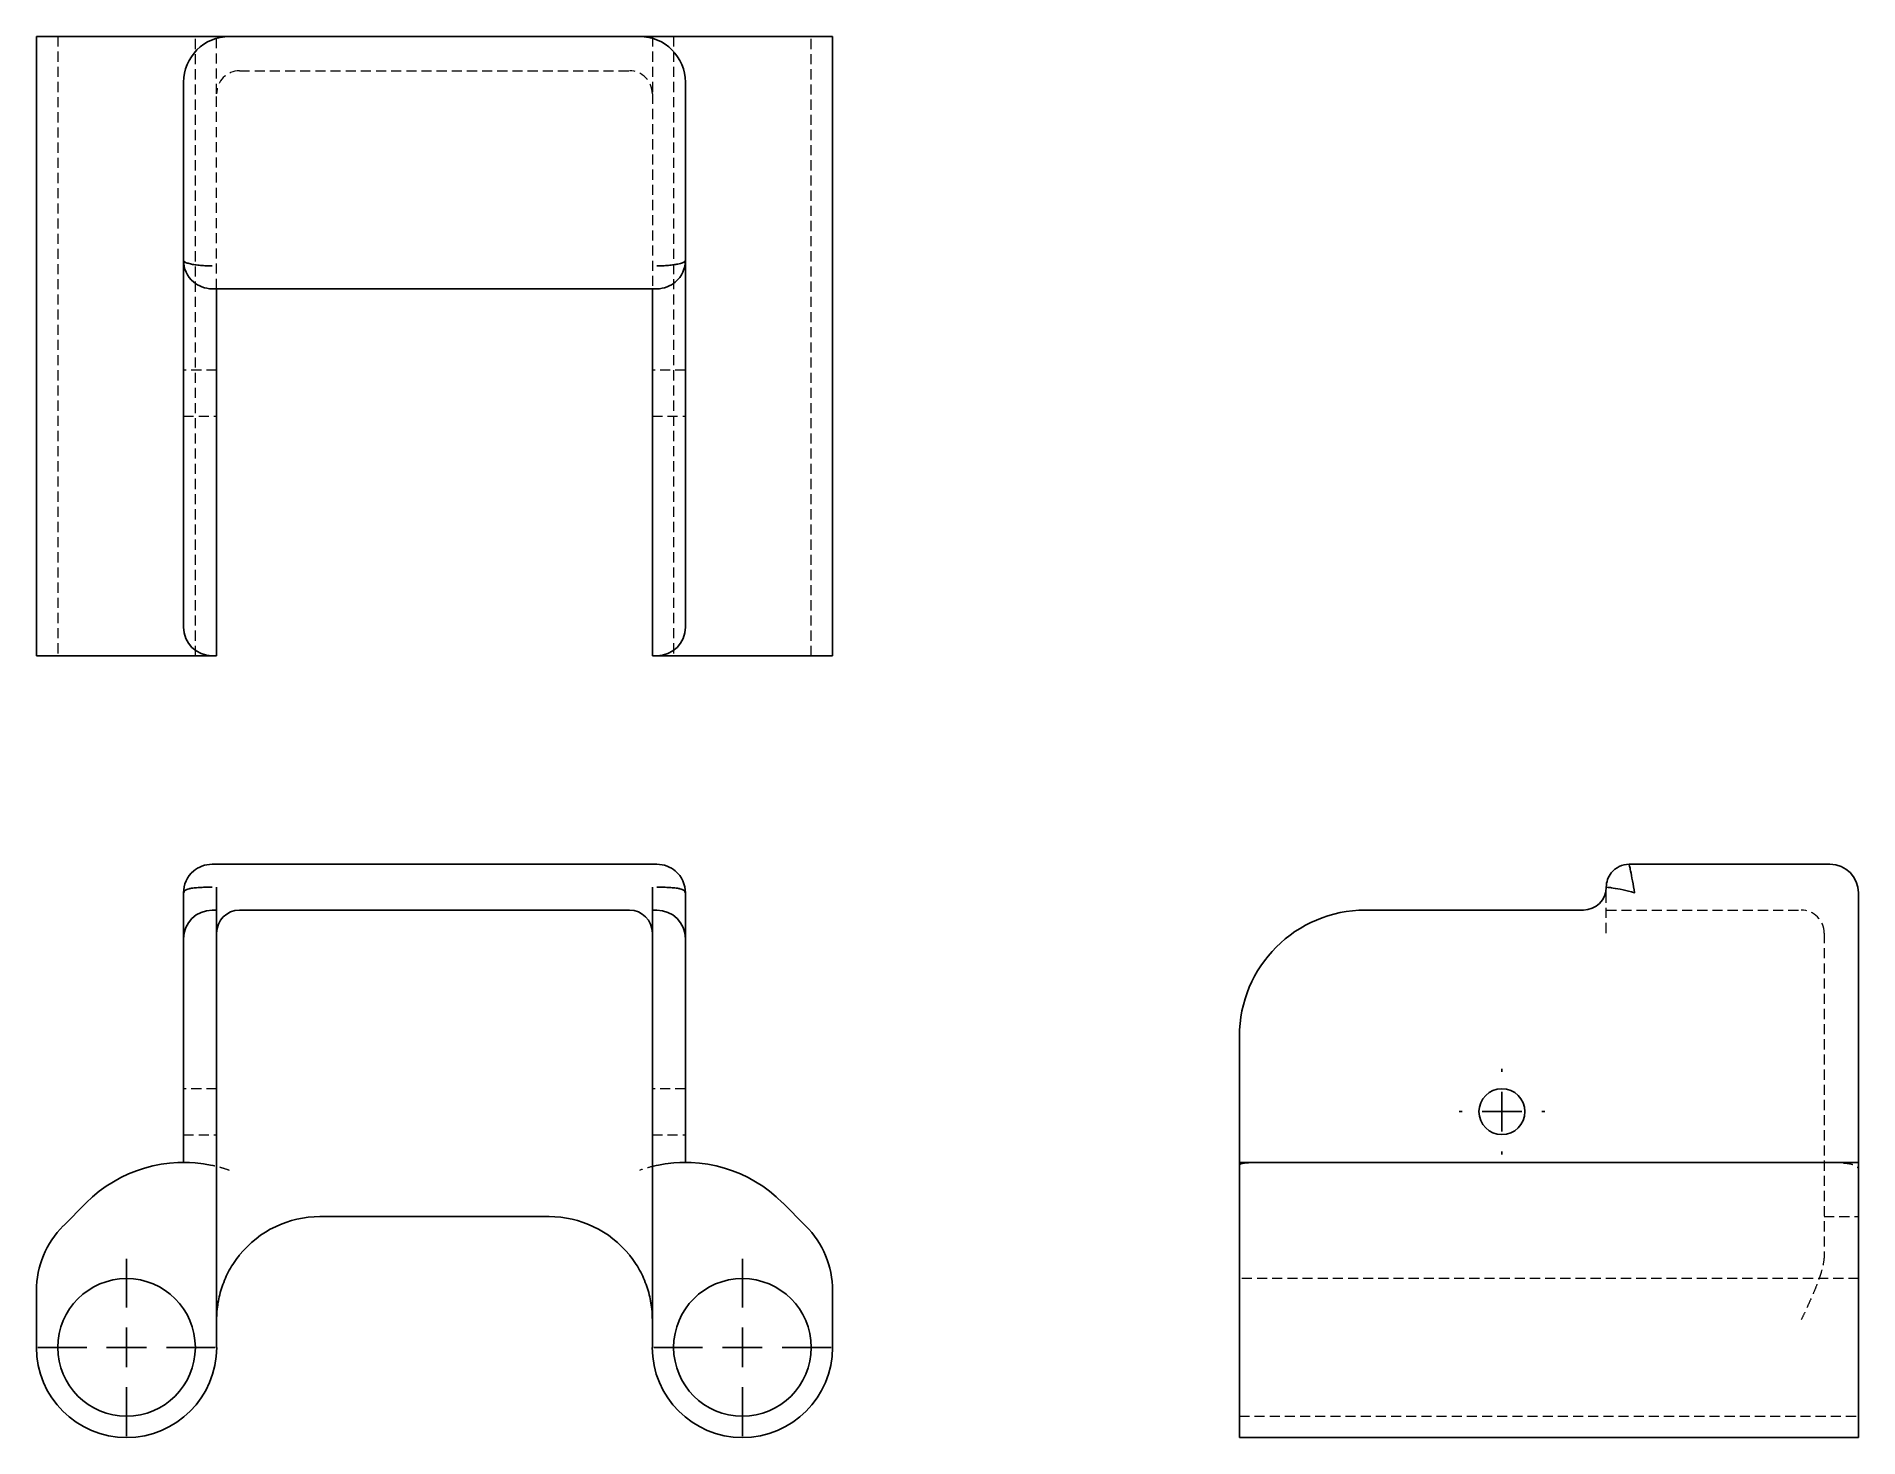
# Model space of a CAD drawing. Header units: millimetres. Extents: x 33 to 262, y 21 to 197.
import ezdxf

# ---------------------------------------------------------------- set-up
doc = ezdxf.new("R2010")
doc.units = ezdxf.units.MM
doc.linetypes.add('HIDDEN', pattern=[1.905, 1.27, -0.635])
doc.layers.add('10', color=7, linetype='Continuous')

# ---------------------------------------------------------------- blocks, each defined once
blk = doc.blocks.new('SW_CENTERMARKSYMBOL_0')
at = {"layer": '10', "color": 0}
for p, q in [((0, 5), (0, 11.14)), ((0, 0), (0, 2.5)), ((-5, 0), (-11.14, 0)), ((0, 0), (-2.5, 0)), ((0, 0), (0, -2.5)), ((0, 0), (2.5, 0)), ((5, 0), (11.14, 0)), ((0, -5), (0, -11.14))]:
    blk.add_line(p, q, dxfattribs=at)
blk = doc.blocks.new('SW_CENTERMARKSYMBOL_1')
at = {"layer": '10', "color": 0}
for p, q in [((0, 5), (0, 11.14)), ((0, 0), (0, 2.5)), ((-5, 0), (-11.14, 0)), ((0, 0), (-2.5, 0)), ((0, 0), (0, -2.5)), ((0, 0), (2.5, 0)), ((5, 0), (11.14, 0)), ((0, -5), (0, -11.14))]:
    blk.add_line(p, q, dxfattribs=at)
blk = doc.blocks.new('SW_CENTERMARKSYMBOL_2')
at = {"layer": '10', "color": 0}
for p, q in [((0, 5), (0, 5.38)), ((0, 0), (0, 2.5)), ((-5, 0), (-5.38, 0)), ((0, 0), (-2.5, 0)), ((0, 0), (0, -2.5)), ((0, 0), (2.5, 0)), ((5, 0), (5.38, 0)), ((0, -5), (0, -5.38))]:
    blk.add_line(p, q, dxfattribs=at)

msp = doc.modelspace()

# ---------------------------------------------------------------- linework, layer by layer
at = {"color": 7, "linetype": 'Continuous', "lineweight": 25}
for p, q in [((33, 196.89), (33, 119.11)), ((36.38, 196.89), (33, 196.89)), ((39.25, 196.89), (36.38, 196.89)), ((57.24, 196.89), (39.25, 196.89)), ((108.76, 196.89), (57.24, 196.89)), ((126.75, 196.89), (108.76, 196.89)), ((129.62, 196.89), (126.75, 196.89)), ((133, 196.89), (129.62, 196.89)), ((133, 119.11), (133, 196.89)), ((51.48, 191.13), (51.48, 168.76)), ((114.52, 168.76), (114.52, 191.13)), ((51.48, 168.76), (51.48, 162.32)), ((114.52, 162.32), (114.52, 168.76)), ((55.63, 165.2), (55.08, 165.2)), ((55.63, 165.2), (110.37, 165.2)), ((55.63, 165.2), (55.63, 162.32)), ((110.92, 165.2), (110.37, 165.2)), ((110.37, 165.2), (110.37, 162.32)), ((51.48, 162.32), (51.48, 134.95)), ((55.63, 134.95), (55.63, 162.32)), ((110.37, 162.32), (110.37, 134.95)), ((114.52, 134.95), (114.52, 162.32)), ((51.48, 134.95), (51.48, 122.71)), ((55.63, 119.11), (55.63, 134.95)), ((110.37, 134.95), (110.37, 119.11)), ((114.52, 122.71), (114.52, 134.95)), ((33, 119.11), (36.38, 119.11)), ((39.25, 119.11), (36.38, 119.11)), ((55.08, 119.11), (39.25, 119.11)), ((55.08, 119.11), (55.63, 119.11)), ((110.37, 119.11), (110.92, 119.11)), ((126.75, 119.11), (110.92, 119.11)), ((129.62, 119.11), (126.75, 119.11)), ((129.62, 119.11), (133, 119.11)), ((110.92, 92.95), (55.08, 92.95)), ((256.13, 92.95), (233.08, 92.95)), ((258.29, 92.95), (256.13, 92.95)), ((51.48, 89.35), (51.48, 83.59)), ((55.63, 90.07), (55.63, 87.19)), ((110.37, 90.07), (110.37, 87.19)), ((114.52, 83.59), (114.52, 89.35)), ((261.89, 55.5), (261.89, 89.35)), ((55.63, 87.19), (55.08, 87.19)), ((55.63, 71.35), (55.63, 87.19)), ((58.51, 87.19), (107.49, 87.19)), ((110.37, 87.19), (110.37, 71.35)), ((110.92, 87.19), (110.37, 87.19)), ((227.32, 87.19), (199.95, 87.19)), ((51.48, 83.59), (51.48, 71.35)), ((114.52, 71.35), (114.52, 83.59)), ((51.48, 71.35), (51.48, 55.5)), ((55.63, 32.28), (55.63, 71.35)), ((110.37, 71.35), (110.37, 32.28)), ((114.52, 55.5), (114.52, 71.35)), ((184.11, 71.35), (184.11, 55.5)), ((184.11, 55.5), (184.11, 71.35)), ((187.71, 55.5), (184.11, 55.5)), ((184.11, 50.44), (184.11, 55.5)), ((256.13, 55.5), (187.71, 55.5)), ((261.89, 55.5), (256.13, 55.5)), ((261.89, 50.44), (261.89, 55.5)), ((39.25, 50.44), (36.38, 47.56)), ((129.62, 47.56), (126.75, 50.44)), ((184.11, 47.56), (184.11, 50.44)), ((261.89, 47.56), (261.89, 50.44)), ((97.4, 48.7), (68.6, 48.7)), ((184.11, 47.56), (184.11, 39.41)), ((261.89, 39.41), (261.89, 47.56)), ((33, 39.41), (33, 32.28)), ((133, 32.28), (133, 39.41)), ((184.11, 32.28), (184.11, 39.41)), ((261.89, 39.41), (261.89, 32.28)), ((184.11, 20.96), (184.11, 32.28)), ((261.89, 32.28), (261.89, 20.96)), ((184.11, 20.96), (261.89, 20.96)), ((184.11, 20.96), (261.89, 20.96))]:
    msp.add_line(p, q, dxfattribs=at)
at = {"color": 7, "linetype": 'HIDDEN', "lineweight": 18}
for p, q in [((35.67, 196.89), (35.67, 119.11)), ((52.96, 119.11), (52.96, 196.89)), ((55.63, 189.69), (55.63, 196.89)), ((110.37, 196.89), (110.37, 189.69)), ((113.04, 196.89), (113.04, 119.11)), ((130.33, 119.11), (130.33, 196.89)), ((58.51, 192.57), (107.49, 192.57)), ((55.63, 165.2), (55.63, 189.69)), ((110.37, 189.69), (110.37, 165.2)), ((55.63, 154.97), (51.48, 154.97)), ((114.52, 154.97), (110.37, 154.97)), ((51.48, 149.21), (55.63, 149.21)), ((110.37, 149.21), (114.52, 149.21)), ((230.2, 84.31), (230.2, 90.07)), ((230.2, 87.19), (254.69, 87.19)), ((257.57, 84.31), (257.57, 43.88)), ((55.63, 64.76), (51.48, 64.76)), ((114.52, 64.76), (110.37, 64.76)), ((51.48, 58.99), (55.63, 58.99)), ((110.37, 58.99), (114.52, 58.99)), ((184.11, 47.56), (184.11, 50.44)), ((257.57, 48.7), (261.89, 48.7)), ((261.89, 40.92), (184.11, 40.92)), ((184.11, 32.28), (184.11, 39.41)), ((184.11, 23.63), (261.89, 23.63))]:
    msp.add_line(p, q, dxfattribs=at)
at = {"color": 7, "linetype": 'Continuous', "lineweight": 25}
for centre, radius in [((217.09, 61.88), 2.88), ((44.32, 32.28), 8.64), ((121.68, 32.28), 8.64)]:
    msp.add_circle(centre, radius, dxfattribs=at)
for centre, radius, start, end in [((57.24, 191.13), 5.76, 90, 180), ((108.76, 191.13), 5.76, 0, 90), ((55.08, 122.71), 3.6, 180, 270), ((110.92, 122.71), 3.6, 270, 0), ((258.29, 89.35), 3.6, 0, 90), ((227.32, 90.07), 2.88, 270, 0), ((55.08, 83.59), 3.6, 90, 180), ((58.51, 84.31), 2.88, 90, 180), ((107.49, 84.31), 2.88, 0, 90), ((110.92, 83.59), 3.6, 0, 90), ((199.95, 71.35), 15.84, 90, 180), ((51.48, 38.22), 17.28, 77.9753, 135), ((114.52, 38.22), 17.28, 45, 102.0247), ((68.6, 35.74), 12.96, 90, 141.0576), ((97.4, 35.74), 12.96, 38.9424, 90), ((44.52, 39.41), 11.52, 135, 180), ((121.48, 39.41), 11.52, 0, 45), ((44.32, 32.28), 11.32, 180, 360), ((121.68, 32.28), 11.32, 180, 0)]:
    msp.add_arc(centre, radius, start, end, dxfattribs=at)
at = {"color": 7, "linetype": 'HIDDEN', "lineweight": 18}
for centre, start, end in [((58.51, 189.69), 90, 180), ((107.49, 189.69), 0, 90), ((254.69, 84.31), 0, 90)]:
    msp.add_arc(centre, 2.88, start, end, dxfattribs=at)
at = {"color": 7, "linetype": 'Continuous', "lineweight": 25}
for points, knots in [([(51.48, 168.76), (51.48, 168.75), (51.48, 168.74), (51.49, 167.77), (52.02, 166.44), (53.74, 165.38), (54.63, 165.2), (55.08, 165.2)], [-0.04665956, -0.04665956, -0.04665956, -0.04665956, -0.04636095, -0.04636095, -0.01854438, -0.00927219, 0, 0, 0, 0]), ([(55.08, 168.08), (54.83, 168.09), (54.33, 168.09), (53.59, 168.14), (52.91, 168.22), (52.28, 168.33), (51.83, 168.47), (51.55, 168.6), (51.52, 168.68), (51.5, 168.72)], [0, 0, 0, 0, 0.1346421, 0.2757787, 0.4236135, 0.5669658, 0.7473794, 0.8807675, 1, 1, 1, 1]), ([(110.92, 165.2), (111.37, 165.2), (112.26, 165.38), (113.98, 166.44), (114.51, 167.77), (114.52, 168.74), (114.52, 168.75), (114.52, 168.76)], [-0.00029861, -0.00029861, -0.00029861, -0.00029861, 0.00897358, 0.01824577, 0.04606234, 0.04606234, 0.04636095, 0.04636095, 0.04636095, 0.04636095]), ([(114.5, 168.72), (114.48, 168.68), (114.44, 168.6), (114.15, 168.46), (113.69, 168.32), (113.06, 168.22), (112.41, 168.14), (111.67, 168.09), (111.17, 168.09), (110.92, 168.08)], [0, 0, 0, 0, 0.119298, 0.256347, 0.454771, 0.576465, 0.724268, 0.865379, 1, 1, 1, 1]), ([(55.08, 92.95), (54.63, 92.95), (53.74, 92.78), (52.02, 91.71), (51.49, 90.38), (51.48, 89.37), (51.48, 89.36), (51.48, 89.35)], [-0.04665956, -0.04665956, -0.04665956, -0.04665956, -0.03738737, -0.02811518, -0.00029861, -0.00029861, 0, 0, 0, 0]), ([(114.52, 89.35), (114.52, 89.36), (114.52, 89.37), (114.51, 90.38), (113.98, 91.71), (112.26, 92.78), (111.37, 92.95), (110.92, 92.95)], [-0.00029861, -0.00029861, -0.00029861, -0.00029861, 0, 0, 0.02781657, 0.03708876, 0.04636095, 0.04636095, 0.04636095, 0.04636095]), ([(233.08, 92.95), (232.22, 92.95), (230.73, 92.23), (230.2, 90.72), (230.2, 90.07)], [0, 0, 0, 0, 0.571429, 1, 1, 1, 1]), ([(233.76, 89.35), (233.76, 89.36), (233.76, 89.37), (233.58, 90.38), (233.33, 91.71), (233.12, 92.78), (233.08, 92.95), (233.08, 92.95)], [-0.00029861, -0.00029861, -0.00029861, -0.00029861, 0, 0, 0.02781657, 0.03708876, 0.04636095, 0.04636095, 0.04636095, 0.04636095]), ([(51.51, 89.42), (51.53, 89.48), (51.57, 89.62), (51.84, 89.76), (52.12, 89.85), (52.46, 89.93), (52.93, 89.99), (53.63, 90.04), (54.35, 90.07), (54.84, 90.07), (55.08, 90.07)], [0, 0, 0, 0, 0.138403, 0.279536, 0.37687, 0.430535, 0.58377, 0.729664, 0.868378, 1, 1, 1, 1]), ([(110.92, 90.07), (111.16, 90.07), (111.65, 90.07), (112.37, 90.04), (113.07, 89.99), (113.54, 89.93), (113.88, 89.85), (114.16, 89.76), (114.43, 89.62), (114.47, 89.48), (114.49, 89.42)], [0, 0, 0, 0, 0.131634, 0.270353, 0.416243, 0.569465, 0.62315, 0.72049, 0.861617, 1, 1, 1, 1]), ([(230.2, 90.07), (230.2, 90.07), (230.38, 90.05), (231.44, 89.92), (232.77, 89.65), (233.74, 89.36), (233.75, 89.35), (233.76, 89.35)], [-0.00029861, -0.00029861, -0.00029861, -0.00029861, 0.00897358, 0.01824577, 0.04606234, 0.04606234, 0.04636095, 0.04636095, 0.04636095, 0.04636095]), ([(58.51, 43.88), (58.27, 43.58), (58.04, 43.27), (57.61, 42.63), (57.41, 42.3), (57.04, 41.63), (56.88, 41.29), (56.58, 40.62), (56.45, 40.28), (56.21, 39.59), (56.11, 39.25), (55.94, 38.55), (55.86, 38.2), (55.75, 37.5), (55.71, 37.15), (55.65, 36.44), (55.63, 36.09), (55.63, 35.74)], [0, 0, 0, 0, 0.125, 0.125, 0.25, 0.25, 0.375, 0.375, 0.5, 0.5, 0.625, 0.625, 0.75, 0.75, 0.875, 0.875, 1, 1, 1, 1]), ([(107.49, 43.88), (107.73, 43.58), (107.96, 43.27), (108.39, 42.63), (108.59, 42.3), (108.96, 41.63), (109.12, 41.29), (109.42, 40.62), (109.55, 40.28), (109.79, 39.59), (109.89, 39.25), (110.06, 38.55), (110.14, 38.2), (110.25, 37.5), (110.3, 37.15), (110.35, 36.44), (110.37, 36.09), (110.37, 35.74)], [0, 0, 0, 0, 0.125, 0.125, 0.25, 0.25, 0.375, 0.375, 0.5, 0.5, 0.625, 0.625, 0.75, 0.75, 0.875, 0.875, 1, 1, 1, 1])]:
    msp.add_open_spline(points, degree=3, knots=knots, dxfattribs=at)
at = {"color": 7, "linetype": 'HIDDEN', "lineweight": 18}
for points, knots in [([(52.23, 55.49), (52.15, 55.49), (51.9, 55.5), (51.58, 55.5), (51.51, 55.5), (51.48, 55.5)], [0, 0, 0, 0, 0.1644111, 0.4927221, 1, 1, 1, 1]), ([(57.24, 54.51), (56.94, 54.61), (56.33, 54.82), (55.57, 55.02), (55.14, 55.11), (55.01, 55.13)], [0, 0, 0, 0, 0.400713, 0.812595, 1, 1, 1, 1]), ([(110.99, 55.14), (110.71, 55.07), (109.98, 54.91), (109.22, 54.67), (108.76, 54.51)], [0, 0, 0, 0, 0.392532, 1, 1, 1, 1]), ([(114.52, 55.5), (114.51, 55.5), (114.48, 55.5), (114.23, 55.5), (113.95, 55.49), (113.82, 55.49)], [0, 0, 0, 0, 0.331618, 0.672835, 1, 1, 1, 1]), ([(184.11, 55.12), (184.11, 55.17), (184.13, 55.22), (184.22, 55.3), (184.29, 55.33), (184.47, 55.39), (184.58, 55.41), (184.84, 55.45), (184.99, 55.46), (185.32, 55.48), (185.5, 55.49), (185.9, 55.5), (186.11, 55.5), (186.54, 55.5), (186.77, 55.5), (187.24, 55.5), (187.47, 55.5), (187.71, 55.5)], [0, 0, 0, 0, 0.125, 0.125, 0.25, 0.25, 0.375, 0.375, 0.5, 0.5, 0.625, 0.625, 0.75, 0.75, 0.875, 0.875, 1, 1, 1, 1]), ([(256.13, 55.5), (256.51, 55.5), (256.89, 55.5), (257.45, 55.5), (257.63, 55.5), (258, 55.5), (258.18, 55.5), (258.71, 55.49), (259.04, 55.49), (259.67, 55.46), (259.97, 55.44), (260.5, 55.39), (260.74, 55.35), (261.16, 55.26), (261.33, 55.2), (261.54, 55.09), (261.6, 55.05), (261.71, 54.96), (261.75, 54.91), (261.86, 54.76), (261.89, 54.64), (261.89, 54.51)], [0, 0, 0, 0, 0.125, 0.125, 0.1875, 0.1875, 0.25, 0.25, 0.375, 0.375, 0.5, 0.5, 0.625, 0.625, 0.75, 0.75, 0.8125, 0.8125, 0.875, 0.875, 1, 1, 1, 1]), ([(257.57, 43.88), (257.57, 43.58), (257.54, 43.27), (257.43, 42.63), (257.36, 42.3), (257.17, 41.63), (257.07, 41.29), (256.83, 40.62), (256.7, 40.28), (256.43, 39.59), (256.29, 39.25), (255.99, 38.55), (255.83, 38.2), (255.51, 37.5), (255.35, 37.15), (255.02, 36.44), (254.85, 36.09), (254.69, 35.74)], [0, 0, 0, 0, 0.125, 0.125, 0.25, 0.25, 0.375, 0.375, 0.5, 0.5, 0.625, 0.625, 0.75, 0.75, 0.875, 0.875, 1, 1, 1, 1])]:
    msp.add_open_spline(points, degree=3, knots=knots, dxfattribs=at)

# ---------------------------------------------------------------- block references
at = {"layer": '10'}
for name, p in [('SW_CENTERMARKSYMBOL_2', (217.09, 61.88)), ('SW_CENTERMARKSYMBOL_1', (44.32, 32.28)), ('SW_CENTERMARKSYMBOL_0', (121.68, 32.28))]:
    msp.add_blockref(name, p, dxfattribs=at)

doc.saveas('drawing.dxf')
